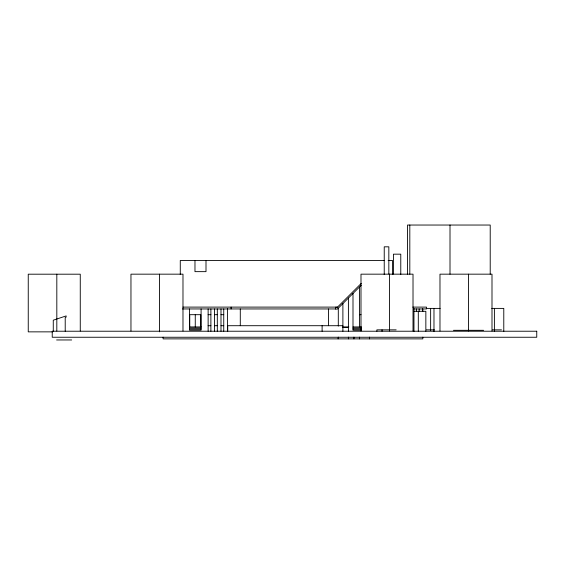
<?xml version="1.0" encoding="UTF-8"?>
<svg xmlns="http://www.w3.org/2000/svg" width="565" height="565" viewBox="0 0 565 565"><rect width="100%" height="100%" fill="white"/><g stroke="black" fill="none" stroke-linecap="round" stroke-linejoin="round"><path stroke-width="0.85" d="M361.268 283.362L337.383 307.247L335.546 307.247L335.546 309.083L337.383 309.083L361.268 285.198M338.11 338.873L338.308 337.128M384.588 260.479L180.277 260.479L180.277 274.611M388.106 260.479L392.506 260.479L392.506 274.611M182.905 307.106L337.524 307.106M412.782 307.106L426.497 307.106L426.497 308.949L413.637 308.949M426.236 308.398L440.135 308.398M491.762 308.398L503.782 308.398L503.782 331.464M182.424 308.949L335.546 308.949M414.117 311.301L425.848 311.301L425.848 331.224M208.132 314.684L210.886 314.684M214.559 314.684L217.313 314.684M220.993 314.684L223.747 314.684M359.432 314.684L361.007 314.684M208.132 325.708L210.886 325.708M214.559 325.708L217.313 325.708M220.993 325.708L223.747 325.708M342.891 325.708L227.73 325.708L227.73 331.224M189.445 326.937L201.084 326.937M342.701 326.937L348.866 326.937M352.998 326.937L361.529 326.937M342.891 327.396L348.407 327.396M189.445 328.004L201.084 328.004M352.998 328.004L361.529 328.004M189.445 329.077L201.084 329.077M352.998 329.077L361.529 329.077M396.15 329.847L376.89 329.847L376.89 331.224M426.469 329.847L434.436 329.847M492.588 329.847L501.459 329.847M361.529 330.151L352.998 330.151L352.998 293.468M453.469 330.306L483.612 330.306M52.489 331.86L28.25 331.86L28.25 274.195L80.265 274.195L80.265 330.984M56.592 339.961L71.663 339.961M494.403 308.398L494.403 331.464M491.995 330.963L491.995 274.166L439.98 274.166L439.98 330.963M490.215 274.18L490.215 225.04L407.52 225.04L407.52 274.18M468.54 274.166L468.54 330.963M450.008 225.04L450.008 274.18M433.977 308.398L433.977 331.464M430.629 308.398L430.629 330.61M422.825 308.949L422.825 311.513M422.825 337.178L422.825 338.88L163.108 338.88L163.108 337.178M422.521 308.949L422.521 311.407M419.152 308.949L419.152 311.513M418.305 311.301L418.305 331.224M416.391 308.949L416.391 311.513M413.961 308.398L413.961 331.464M413.015 330.963L413.015 274.166L360.993 274.166L360.993 330.963M409.809 225.04L409.809 274.18M400.776 274.463L400.776 254.172L393.424 254.172L393.424 274.06M389.56 274.166L389.56 330.963M388.833 273.947L388.833 246.82L384.235 246.82L384.235 274.639M382.039 329.847L382.039 331.224M369.545 337.128L369.545 338.88M359.439 337.128L359.439 338.88M359.432 287.034L359.432 326.937M353.93 337.128L353.93 338.88M348.407 298.059L348.407 331.224M348.414 337.128L348.414 338.88M342.891 303.575L342.891 331.224M338.301 308.165L338.301 326.097M328.484 308.949L328.484 325.708M322.114 325.708L322.114 331.224M240.287 308.949L240.287 325.708M231.099 307.106L231.099 308.949M227.42 308.49L227.42 331.224M223.747 308.949L223.747 331.224M220.993 308.949L220.993 331.224M217.313 308.949L217.313 331.224M214.559 308.949L214.559 331.224M210.886 308.949L210.886 331.224M208.132 308.949L208.132 331.224M205.999 260.479L205.999 271.645L194.974 271.645L194.974 260.479M201.084 308.949L201.084 330.151L189.445 330.151L189.445 308.949M200.78 326.937L200.78 314.684L189.755 314.684L189.755 326.937M195.264 314.684L195.264 326.937M182.982 330.963L182.982 274.166L130.96 274.166L130.96 330.963M159.528 274.166L159.528 331.832M65.215 331.224L65.215 317.438L66.133 317.135L66.133 315.913L53.272 320.2L53.272 331.224M56.818 274.195L56.818 330.984M536.75 331.224L52.234 331.224L52.234 337.249L536.75 337.249L536.75 331.224"/></g></svg>
